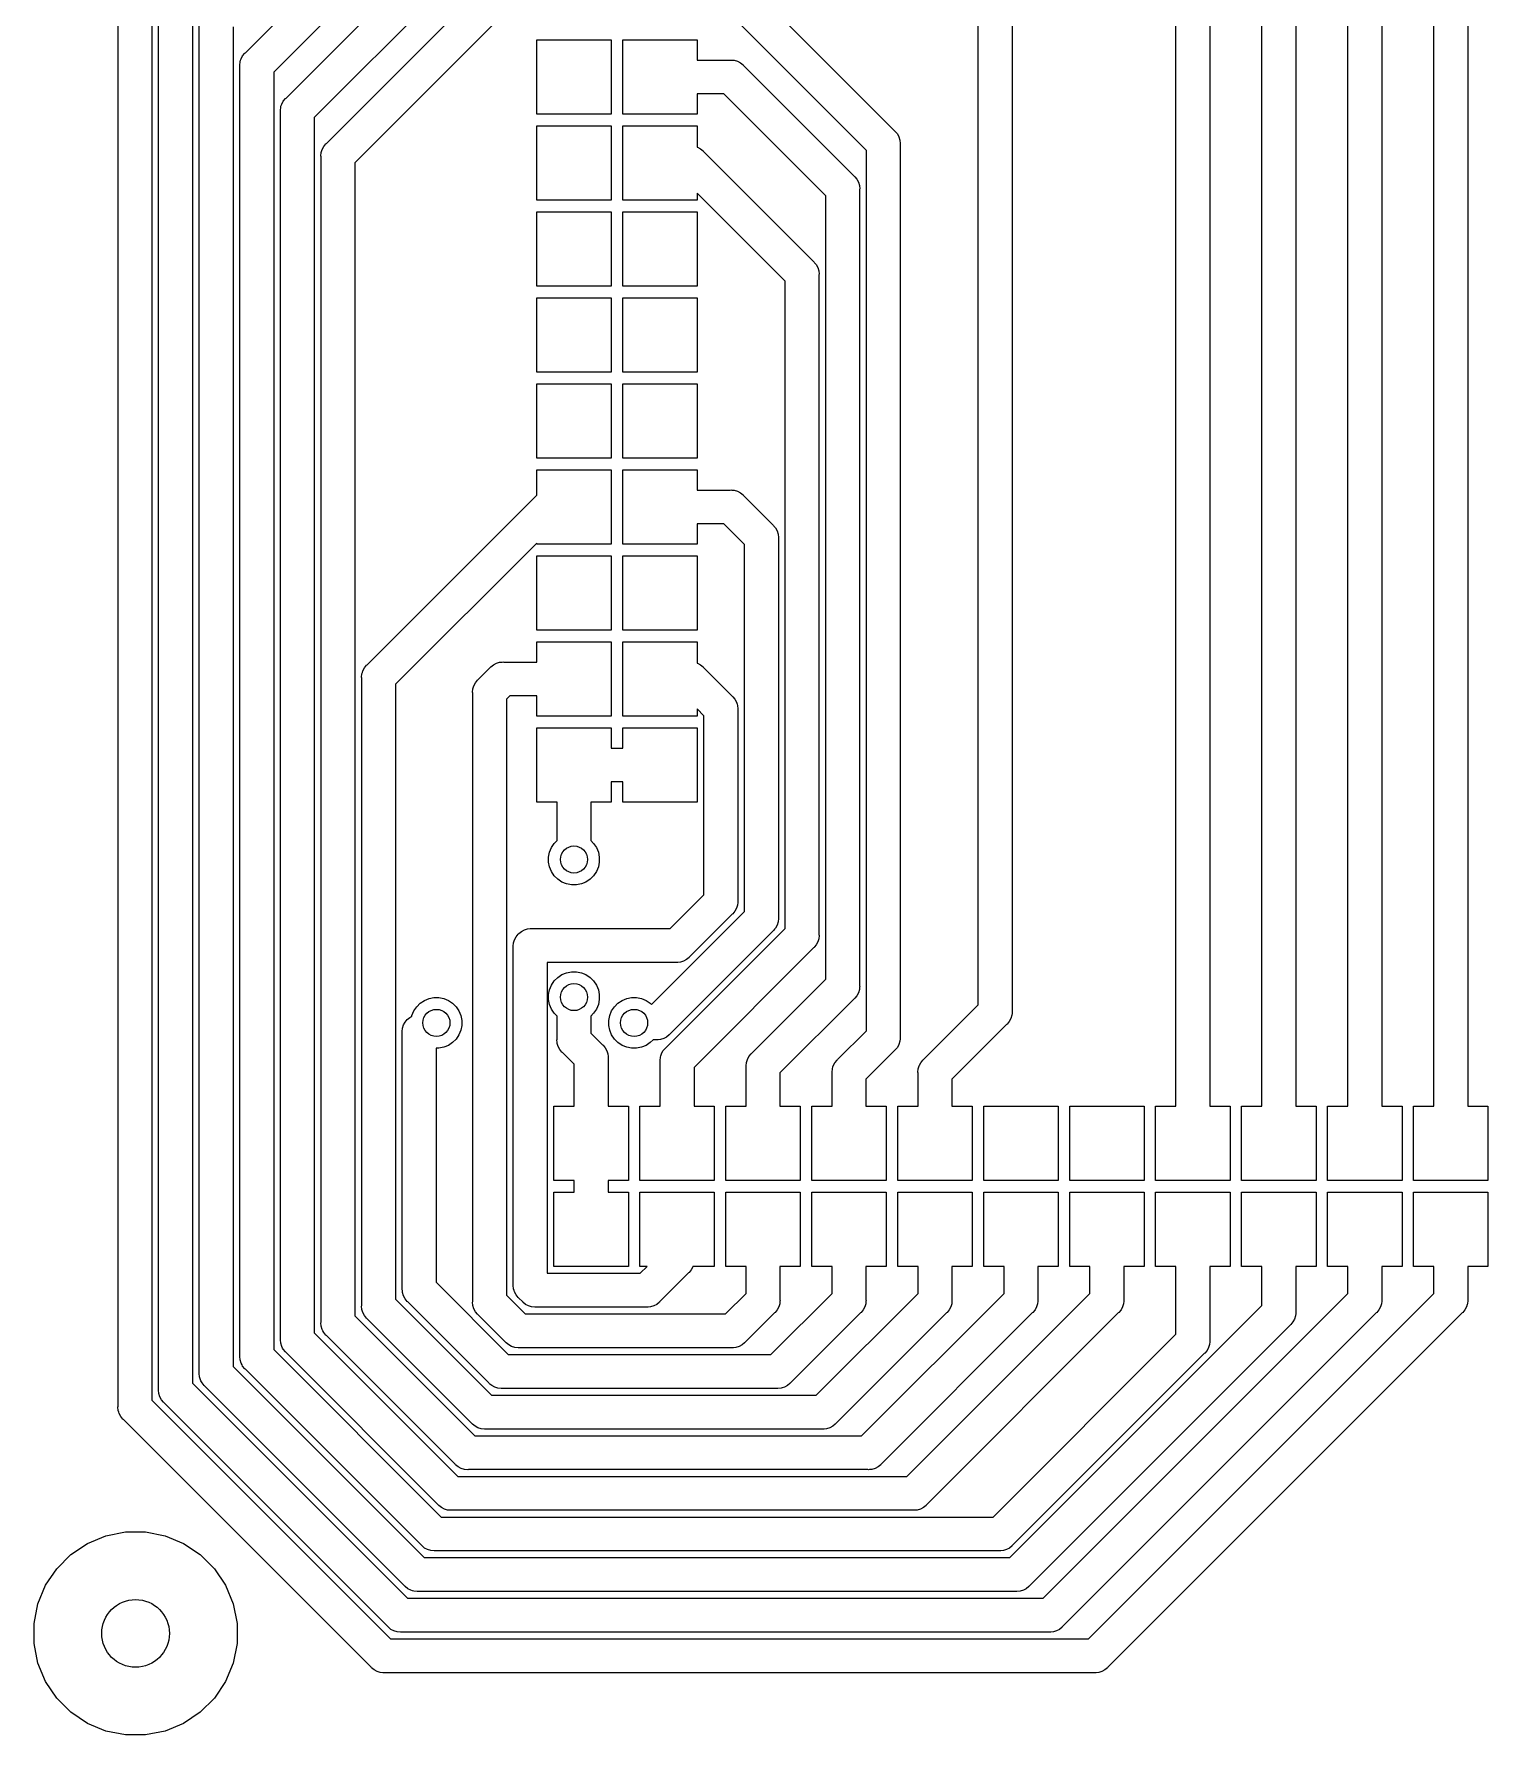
# Model space of a CAD drawing. Extents: x 44 to 125, y -151 to -14.
# Drawn here: x 43.7 to 86.7, y -151.1 to -100.8 of the extents above; entities that cross this region are included whole.
import ezdxf

# ---------------------------------------------------------------- set-up
doc = ezdxf.new("R2010")
doc.units = 0
doc.header["$MEASUREMENT"] = 0
doc.layers.add('BLACK', color=7, linetype='CONTINUOUS')

msp = doc.modelspace()

# ---------------------------------------------------------------- linework, layer by layer
at = {"layer": 'BLACK', "linetype": 'CONTINUOUS'}
for p, q in [((85.098, -132.504), (85.098, -81.2331)), ((86.098, -81.0506), (86.098, -132.504)), ((83.558, -83.8445), (83.558, -132.504)), ((82.558, -132.504), (82.558, -84.0271)), ((80.018, -132.504), (80.018, -87.8371)), ((81.018, -87.6545), (81.018, -132.504)), ((78.478, -90.3806), (78.478, -132.504)), ((77.478, -131.479), (77.478, -90.5631)), ((71.636, -129.519), (71.636, -91.0386)), ((72.636, -91.0386), (72.636, -129.701)), ((49.9818, -101.389), (57.2191, -94.1518)), ((57.7971, -94.988), (50.818, -101.967)), ((51.1818, -102.729), (57.2191, -96.6918)), ((46.2179, -141.373), (46.2179, -97.7646)), ((47.2179, -97.9472), (47.2179, -141.19)), ((57.7971, -97.528), (52.018, -103.307)), ((47.4179, -140.876), (47.4179, -99.1046)), ((48.4179, -99.2872), (48.4179, -140.693)), ((52.3818, -104.069), (57.2191, -99.2318)), ((64.7009, -99.2318), (69.1662, -103.697)), ((48.618, -140.379), (48.618, -100.445)), ((57.7971, -100.068), (53.218, -104.647)), ((68.33, -104.275), (64.1229, -100.068)), ((49.618, -100.627), (49.618, -140.196)), ((49.8538, -101.568), (49.9002, -101.481)), ((49.9002, -101.481), (49.9627, -101.405)), ((49.9627, -101.405), (49.9818, -101.389)), ((58.59, -103.208), (58.59, -101.008)), ((58.59, -101.008), (60.79, -101.008)), ((60.79, -101.008), (60.79, -103.208)), ((61.13, -103.208), (61.13, -101.008)), ((61.13, -101.008), (63.33, -101.008)), ((63.33, -101.008), (63.33, -101.608)), ((49.8155, -101.76), (49.8252, -101.662)), ((49.818, -101.785), (49.8155, -101.76)), ((49.818, -139.882), (49.818, -101.785)), ((49.8252, -101.662), (49.8394, -101.615)), ((49.8394, -101.615), (49.8538, -101.568)), ((50.818, -101.967), (50.818, -139.699)), ((63.33, -101.608), (64.3054, -101.608)), ((64.3054, -101.608), (64.33, -101.606)), ((64.33, -101.606), (64.3546, -101.608)), ((64.3546, -101.608), (64.428, -101.615)), ((64.428, -101.615), (64.5223, -101.644)), ((64.5223, -101.644), (64.6091, -101.69)), ((64.6091, -101.69), (64.6853, -101.753)), ((64.6853, -101.753), (64.7009, -101.772)), ((64.7009, -101.772), (67.9662, -105.037)), ((51.0252, -103.002), (51.0339, -102.973)), ((51.0339, -102.973), (51.0538, -102.908)), ((51.0538, -102.908), (51.1002, -102.821)), ((51.1002, -102.821), (51.1627, -102.745)), ((51.1627, -102.745), (51.1818, -102.729)), ((64.1229, -102.608), (63.33, -102.608)), ((63.33, -102.608), (63.33, -103.208)), ((67.13, -105.615), (64.1229, -102.608)), ((51.0156, -103.1), (51.0252, -103.002)), ((51.018, -103.125), (51.0156, -103.1)), ((51.018, -139.385), (51.018, -103.125)), ((52.018, -103.307), (52.018, -139.202)), ((60.79, -103.208), (58.59, -103.208)), ((63.33, -103.208), (61.13, -103.208)), ((58.59, -105.748), (58.59, -103.548)), ((58.59, -103.548), (60.79, -103.548)), ((60.79, -103.548), (60.79, -105.748)), ((61.13, -105.748), (61.13, -103.548)), ((61.13, -103.548), (63.33, -103.548)), ((63.33, -103.548), (63.33, -104.18)), ((69.1662, -103.697), (69.1853, -103.713)), ((69.1853, -103.713), (69.2478, -103.789)), ((69.2478, -103.789), (69.2942, -103.876)), ((69.2942, -103.876), (69.3228, -103.97)), ((69.3228, -103.97), (69.3234, -103.976)), ((69.3234, -103.976), (69.3325, -104.068)), ((52.2156, -104.44), (52.2252, -104.342)), ((52.218, -104.465), (52.2156, -104.44)), ((52.218, -138.888), (52.218, -104.465)), ((52.2252, -104.342), (52.2339, -104.313)), ((52.2339, -104.313), (52.2538, -104.248)), ((52.2538, -104.248), (52.3002, -104.161)), ((52.3002, -104.161), (52.3627, -104.085)), ((52.3627, -104.085), (52.3818, -104.069)), ((63.33, -104.18), (63.3423, -104.184)), ((63.3423, -104.184), (63.4291, -104.23)), ((63.4291, -104.23), (63.5053, -104.293)), ((63.5053, -104.293), (63.5209, -104.312)), ((63.5209, -104.312), (66.7662, -107.557)), ((68.33, -130.285), (68.33, -104.275)), ((69.3325, -104.068), (69.33, -104.093)), ((69.33, -104.093), (69.33, -130.467)), ((53.218, -104.647), (53.218, -138.705)), ((67.9662, -105.037), (67.9853, -105.053)), ((67.9853, -105.053), (68.0478, -105.129)), ((68.0478, -105.129), (68.0942, -105.216)), ((68.0942, -105.216), (68.0942, -105.216)), ((68.0942, -105.216), (68.1228, -105.31)), ((68.1228, -105.31), (68.1324, -105.408)), ((68.1324, -105.408), (68.13, -105.433)), ((68.13, -105.433), (68.13, -128.941)), ((60.79, -105.748), (58.59, -105.748)), ((63.33, -105.748), (61.13, -105.748)), ((65.93, -108.135), (63.33, -105.535)), ((63.33, -105.535), (63.33, -105.748)), ((67.13, -128.759), (67.13, -105.615)), ((58.59, -108.288), (58.59, -106.088)), ((58.59, -106.088), (60.79, -106.088)), ((60.79, -106.088), (60.79, -108.288)), ((61.13, -108.288), (61.13, -106.088)), ((61.13, -106.088), (63.33, -106.088)), ((63.33, -106.088), (63.33, -108.288)), ((66.7662, -107.557), (66.7853, -107.573)), ((66.7853, -107.573), (66.8009, -107.592)), ((66.8009, -107.592), (66.8478, -107.649)), ((66.8478, -107.649), (66.8942, -107.736)), ((66.8942, -107.736), (66.9228, -107.83)), ((66.9228, -107.83), (66.9324, -107.928)), ((66.9324, -107.928), (66.93, -107.953)), ((66.93, -107.953), (66.93, -127.44)), ((60.79, -108.288), (58.59, -108.288)), ((63.33, -108.288), (61.13, -108.288)), ((65.93, -127.257), (65.93, -108.135)), ((58.59, -110.828), (58.59, -108.628)), ((58.59, -108.628), (60.79, -108.628)), ((60.79, -108.628), (60.79, -110.828)), ((61.13, -110.828), (61.13, -108.628)), ((61.13, -108.628), (63.33, -108.628)), ((63.33, -108.628), (63.33, -110.828)), ((60.79, -110.828), (58.59, -110.828)), ((63.33, -110.828), (61.13, -110.828)), ((58.59, -113.368), (58.59, -111.168)), ((58.59, -111.168), (60.79, -111.168)), ((60.79, -111.168), (60.79, -113.368)), ((61.13, -113.368), (61.13, -111.168)), ((61.13, -111.168), (63.33, -111.168)), ((63.33, -111.168), (63.33, -113.368)), ((60.79, -113.368), (58.59, -113.368)), ((63.33, -113.368), (61.13, -113.368)), ((58.59, -114.459), (58.59, -113.708)), ((58.59, -113.708), (60.79, -113.708)), ((60.79, -113.708), (60.79, -115.908)), ((61.13, -115.908), (61.13, -113.708)), ((61.13, -113.708), (63.33, -113.708)), ((63.33, -113.708), (63.33, -114.308)), ((53.5818, -119.469), (58.5791, -114.472)), ((58.5791, -114.472), (58.59, -114.459)), ((63.33, -114.308), (64.3054, -114.308)), ((64.3054, -114.308), (64.33, -114.306)), ((64.33, -114.306), (64.3546, -114.308)), ((64.3546, -114.308), (64.428, -114.315)), ((64.428, -114.315), (64.5223, -114.344)), ((64.5223, -114.344), (64.6091, -114.39)), ((64.6091, -114.39), (64.6853, -114.453)), ((64.6853, -114.453), (64.7009, -114.472)), ((64.7009, -114.472), (65.5662, -115.337)), ((64.1229, -115.308), (63.33, -115.308)), ((63.33, -115.308), (63.33, -115.908)), ((64.73, -115.915), (64.1229, -115.308)), ((65.5662, -115.337), (65.5853, -115.353)), ((65.5853, -115.353), (65.6009, -115.372)), ((65.6009, -115.372), (65.6009, -115.372)), ((65.6009, -115.372), (65.6478, -115.429)), ((65.6478, -115.429), (65.6942, -115.516)), ((65.6942, -115.516), (65.7228, -115.61)), ((58.59, -115.875), (54.418, -120.047)), ((58.59, -115.908), (58.59, -115.875)), ((60.79, -115.908), (58.59, -115.908)), ((63.33, -115.908), (61.13, -115.908)), ((64.73, -126.76), (64.73, -115.915)), ((65.7228, -115.61), (65.7324, -115.708)), ((65.7324, -115.708), (65.73, -115.733)), ((65.73, -115.733), (65.73, -126.942)), ((58.59, -118.448), (58.59, -116.248)), ((58.59, -116.248), (60.79, -116.248)), ((60.79, -116.248), (60.79, -118.448)), ((61.13, -118.448), (61.13, -116.248)), ((61.13, -116.248), (63.33, -116.248)), ((63.33, -116.248), (63.33, -118.448)), ((60.79, -118.448), (58.59, -118.448)), ((63.33, -118.448), (61.13, -118.448)), ((58.59, -119.388), (58.59, -118.788)), ((58.59, -118.788), (60.79, -118.788)), ((60.79, -118.788), (60.79, -120.988)), ((61.13, -120.988), (61.13, -118.788)), ((61.13, -118.788), (63.33, -118.788)), ((63.33, -118.788), (63.33, -119.42)), ((53.4538, -119.648), (53.5002, -119.561)), ((53.5002, -119.561), (53.5627, -119.485)), ((53.5627, -119.485), (53.5818, -119.469)), ((56.8618, -119.909), (57.2191, -119.552)), ((57.2191, -119.552), (57.2347, -119.533)), ((57.2347, -119.533), (57.3109, -119.47)), ((57.3109, -119.47), (57.3977, -119.424)), ((57.3977, -119.424), (57.492, -119.395)), ((57.492, -119.395), (57.5654, -119.388)), ((57.5654, -119.388), (57.59, -119.386)), ((57.5654, -119.388), (57.5654, -119.388)), ((57.59, -119.386), (57.6145, -119.388)), ((57.6145, -119.388), (58.59, -119.388)), ((63.33, -119.42), (63.3423, -119.424)), ((63.3423, -119.424), (63.4291, -119.47)), ((63.4291, -119.47), (63.5053, -119.533)), ((63.5053, -119.533), (63.5209, -119.552)), ((63.5209, -119.552), (64.3662, -120.397)), ((53.4156, -119.84), (53.4252, -119.742)), ((53.418, -119.865), (53.4156, -119.84)), ((53.418, -138.391), (53.418, -119.865)), ((53.4252, -119.742), (53.4393, -119.696)), ((53.4393, -119.696), (53.4538, -119.648)), ((54.418, -120.047), (54.418, -138.208)), ((56.7338, -120.088), (56.7802, -120.001)), ((56.7802, -120.001), (56.8427, -119.925)), ((56.8427, -119.925), (56.8618, -119.909)), ((56.6956, -120.28), (56.7052, -120.182)), ((56.698, -120.305), (56.6956, -120.28)), ((56.698, -138.276), (56.698, -120.305)), ((56.7052, -120.182), (56.7139, -120.153)), ((56.7139, -120.153), (56.7338, -120.088)), ((57.7971, -120.388), (57.698, -120.487)), ((57.698, -120.487), (57.698, -138.094)), ((58.59, -120.388), (57.7971, -120.388)), ((58.59, -120.988), (58.59, -120.388)), ((64.3662, -120.397), (64.3853, -120.413)), ((64.3853, -120.413), (64.4477, -120.489)), ((64.4477, -120.489), (64.4942, -120.576)), ((64.4942, -120.576), (64.5132, -120.638)), ((60.79, -120.988), (58.59, -120.988)), ((63.33, -120.988), (61.13, -120.988)), ((63.53, -120.975), (63.33, -120.775)), ((63.33, -120.775), (63.33, -120.988)), ((63.53, -126.263), (63.53, -120.975)), ((64.5132, -120.638), (64.5228, -120.67)), ((64.5228, -120.67), (64.5324, -120.768)), ((64.5324, -120.768), (64.53, -120.793)), ((64.53, -120.793), (64.53, -126.445)), ((58.59, -123.528), (58.59, -121.328)), ((58.59, -121.328), (60.79, -121.328)), ((60.79, -121.328), (60.79, -121.928)), ((61.13, -121.928), (61.13, -121.328)), ((61.13, -121.328), (63.33, -121.328)), ((63.33, -121.328), (63.33, -123.528)), ((60.79, -121.928), (61.13, -121.928)), ((61.13, -122.928), (60.79, -122.928)), ((60.79, -122.928), (60.79, -123.528)), ((61.13, -123.528), (61.13, -122.928)), ((59.19, -123.528), (58.59, -123.528)), ((59.19, -124.503), (59.19, -123.528)), ((60.79, -123.528), (60.19, -123.528)), ((60.19, -123.528), (60.19, -124.661)), ((63.33, -123.528), (61.13, -123.528)), ((59.19, -124.661), (59.19, -124.503)), ((59.19, -124.503), (59.19, -124.503)), ((58.94, -125.148), (58.9688, -125.003)), ((58.9688, -125.003), (59.0254, -124.867)), ((59.0254, -124.867), (59.1074, -124.744)), ((59.1074, -124.744), (59.19, -124.661)), ((60.19, -124.661), (60.2726, -124.744)), ((60.2726, -124.744), (60.3546, -124.867)), ((60.3546, -124.867), (60.4112, -125.003)), ((60.4112, -125.003), (60.44, -125.148)), ((58.94, -125.296), (58.94, -125.148)), ((58.9688, -125.441), (58.94, -125.296)), ((59.0254, -125.577), (58.9688, -125.441)), ((59.1074, -125.7), (59.0254, -125.577)), ((60.3546, -125.577), (60.2726, -125.7)), ((60.4112, -125.441), (60.3546, -125.577)), ((60.44, -125.296), (60.4112, -125.441)), ((60.44, -125.148), (60.44, -125.296)), ((59.2119, -125.805), (59.1074, -125.7)), ((59.3347, -125.887), (59.2119, -125.805)), ((59.4712, -125.943), (59.3347, -125.887)), ((59.6161, -125.972), (59.4712, -125.943)), ((59.7639, -125.972), (59.6161, -125.972)), ((59.9088, -125.943), (59.7639, -125.972)), ((60.0453, -125.887), (59.9088, -125.943)), ((60.1681, -125.805), (60.0453, -125.887)), ((60.2726, -125.7), (60.1681, -125.805)), ((62.5309, -127.262), (63.53, -126.263)), ((64.5228, -126.568), (64.4942, -126.662)), ((64.53, -126.495), (64.5228, -126.568)), ((64.53, -126.445), (64.5324, -126.47)), ((64.5324, -126.47), (64.53, -126.495)), ((64.53, -126.495), (64.53, -126.495)), ((61.9853, -129.505), (64.73, -126.76)), ((64.3662, -126.841), (63.1089, -128.098)), ((64.3853, -126.825), (64.3662, -126.841)), ((64.4477, -126.749), (64.3853, -126.825)), ((64.4942, -126.662), (64.4477, -126.749)), ((65.7228, -127.065), (65.6942, -127.159)), ((65.7324, -126.967), (65.7228, -127.065)), ((65.73, -126.942), (65.7324, -126.967)), ((57.9142, -127.656), (57.9338, -127.592)), ((57.9338, -127.592), (57.9803, -127.505)), ((57.9803, -127.505), (58.0427, -127.429)), ((58.0427, -127.429), (58.0548, -127.419)), ((58.0548, -127.419), (58.0647, -127.407)), ((58.0647, -127.407), (58.1409, -127.344)), ((58.1409, -127.344), (58.2277, -127.298)), ((58.2277, -127.298), (58.322, -127.269)), ((58.322, -127.269), (58.3954, -127.262)), ((58.3954, -127.262), (58.42, -127.26)), ((58.3954, -127.262), (58.3954, -127.262)), ((58.42, -127.26), (58.4446, -127.262)), ((58.4446, -127.262), (62.5309, -127.262)), ((62.4018, -130.785), (65.93, -127.257)), ((65.5662, -127.338), (62.52, -130.384)), ((65.5853, -127.322), (65.5662, -127.338)), ((65.6187, -127.282), (65.5853, -127.322)), ((65.6478, -127.246), (65.6187, -127.282)), ((65.6942, -127.159), (65.6478, -127.246)), ((66.9228, -127.562), (66.8942, -127.656)), ((66.9324, -127.464), (66.9228, -127.562)), ((66.93, -127.44), (66.9324, -127.464)), ((57.8956, -127.784), (57.9052, -127.686)), ((57.898, -127.809), (57.8956, -127.784)), ((57.898, -137.779), (57.898, -127.809)), ((57.9052, -127.686), (57.9142, -127.656)), ((63.0933, -128.117), (63.0171, -128.18)), ((63.1089, -128.098), (63.0933, -128.117)), ((66.7662, -127.835), (63.238, -131.363)), ((66.7853, -127.819), (66.7662, -127.835)), ((66.8009, -127.8), (66.7853, -127.819)), ((66.8478, -127.743), (66.8009, -127.8)), ((66.8009, -127.8), (66.8009, -127.8)), ((66.8942, -127.656), (66.8478, -127.743)), ((62.7134, -128.262), (58.898, -128.262)), ((58.898, -128.262), (58.898, -137.444)), ((59.2119, -128.703), (59.3347, -128.621)), ((59.3347, -128.621), (59.4712, -128.565)), ((59.4712, -128.565), (59.6161, -128.536)), ((59.6161, -128.536), (59.7639, -128.536)), ((59.7639, -128.536), (59.9088, -128.565)), ((59.9088, -128.565), (60.0453, -128.621)), ((60.0453, -128.621), (60.1681, -128.703)), ((62.738, -128.264), (62.7134, -128.262)), ((62.7626, -128.262), (62.738, -128.264)), ((62.836, -128.255), (62.7626, -128.262)), ((62.9303, -128.226), (62.836, -128.255)), ((63.0171, -128.18), (62.9303, -128.226)), ((58.94, -129.212), (58.9688, -129.067)), ((58.9688, -129.067), (59.0254, -128.931)), ((59.0254, -128.931), (59.1074, -128.808)), ((59.1074, -128.808), (59.2119, -128.703)), ((60.1681, -128.703), (60.2726, -128.808)), ((60.2726, -128.808), (60.3546, -128.931)), ((60.3546, -128.931), (60.4112, -129.067)), ((60.4112, -129.067), (60.44, -129.212)), ((64.9418, -130.947), (67.13, -128.759)), ((68.1228, -129.064), (68.0942, -129.158)), ((68.13, -128.991), (68.1228, -129.064)), ((68.13, -128.941), (68.1324, -128.966)), ((68.1324, -128.966), (68.13, -128.991)), ((68.13, -128.991), (68.13, -128.991)), ((54.9614, -129.693), (55.0434, -129.57)), ((55.0434, -129.57), (55.1479, -129.465)), ((55.1479, -129.465), (55.2707, -129.383)), ((55.2707, -129.383), (55.4072, -129.327)), ((55.4072, -129.327), (55.5521, -129.298)), ((55.5521, -129.298), (55.6999, -129.298)), ((55.6999, -129.298), (55.8448, -129.327)), ((55.8448, -129.327), (55.9813, -129.383)), ((55.9813, -129.383), (56.1041, -129.465)), ((56.1041, -129.465), (56.2086, -129.57)), ((56.2086, -129.57), (56.2906, -129.693)), ((58.94, -129.36), (58.94, -129.212)), ((58.9688, -129.505), (58.94, -129.36)), ((59.0254, -129.641), (58.9688, -129.505)), ((60.4112, -129.505), (60.3546, -129.641)), ((60.44, -129.36), (60.4112, -129.505)), ((60.44, -129.212), (60.44, -129.36)), ((60.8034, -129.693), (60.8854, -129.57)), ((60.8854, -129.57), (60.9899, -129.465)), ((60.9899, -129.465), (61.1127, -129.383)), ((61.1127, -129.383), (61.2492, -129.327)), ((61.2492, -129.327), (61.3941, -129.298)), ((61.3941, -129.298), (61.5419, -129.298)), ((61.5419, -129.298), (61.6868, -129.327)), ((61.6868, -129.327), (61.8233, -129.383)), ((61.8233, -129.383), (61.9461, -129.465)), ((61.9461, -129.465), (61.9853, -129.505)), ((67.9662, -129.337), (65.778, -131.525)), ((67.9853, -129.321), (67.9662, -129.337)), ((68.0478, -129.245), (67.9853, -129.321)), ((68.0942, -129.158), (68.0478, -129.245)), ((70.0218, -131.133), (71.636, -129.519)), ((54.6252, -130.204), (54.6538, -130.11)), ((54.6538, -130.11), (54.7003, -130.023)), ((54.7003, -130.023), (54.7627, -129.947)), ((54.7627, -129.947), (54.8389, -129.884)), ((54.8389, -129.884), (54.9004, -129.851)), ((54.9004, -129.851), (54.9048, -129.829)), ((54.9048, -129.829), (54.9614, -129.693)), ((56.2906, -129.693), (56.3472, -129.829)), ((56.3472, -129.829), (56.376, -129.974)), ((56.376, -130.122), (56.3472, -130.267)), ((56.376, -129.974), (56.376, -130.122)), ((59.1074, -129.764), (59.0254, -129.641)), ((59.19, -129.847), (59.1074, -129.764)), ((59.19, -130.531), (59.19, -129.847)), ((60.2726, -129.764), (60.19, -129.847)), ((60.19, -129.847), (60.19, -130.349)), ((60.3546, -129.641), (60.2726, -129.764)), ((60.718, -129.974), (60.7468, -129.829)), ((60.718, -130.122), (60.718, -129.974)), ((60.7468, -130.267), (60.718, -130.122)), ((60.7468, -129.829), (60.8034, -129.693)), ((72.4722, -130.097), (70.858, -131.711)), ((72.4913, -130.081), (72.4722, -130.097)), ((72.5537, -130.005), (72.4913, -130.081)), ((72.6002, -129.918), (72.5537, -130.005)), ((72.6288, -129.824), (72.6002, -129.918)), ((72.6342, -129.769), (72.6288, -129.824)), ((72.6384, -129.726), (72.6342, -129.769)), ((72.636, -129.701), (72.6384, -129.726)), ((54.6156, -130.302), (54.6252, -130.204)), ((54.618, -130.327), (54.6156, -130.302)), ((54.6156, -130.556), (54.618, -130.531)), ((54.618, -130.581), (54.6156, -130.556)), ((54.618, -130.531), (54.618, -130.327)), ((54.618, -130.835), (54.618, -130.581)), ((56.1041, -130.631), (55.9813, -130.713)), ((56.2086, -130.526), (56.1041, -130.631)), ((56.2906, -130.403), (56.2086, -130.526)), ((56.3472, -130.267), (56.2906, -130.403)), ((59.1876, -130.556), (59.19, -130.531)), ((59.1937, -130.618), (59.1876, -130.556)), ((59.1972, -130.654), (59.1937, -130.618)), ((60.19, -130.349), (60.5342, -130.693)), ((60.8034, -130.403), (60.7468, -130.267)), ((60.8854, -130.526), (60.8034, -130.403)), ((60.9899, -130.631), (60.8854, -130.526)), ((61.1127, -130.713), (60.9899, -130.631)), ((61.9461, -130.631), (61.8233, -130.713)), ((62.0287, -130.548), (61.9461, -130.631)), ((62.1245, -130.548), (62.0287, -130.548)), ((62.1491, -130.55), (62.1245, -130.548)), ((62.1736, -130.548), (62.1491, -130.55)), ((62.2471, -130.541), (62.1736, -130.548)), ((62.3413, -130.512), (62.2471, -130.541)), ((62.4282, -130.466), (62.3413, -130.512)), ((62.5043, -130.403), (62.4282, -130.466)), ((62.52, -130.384), (62.5043, -130.403)), ((67.4818, -131.133), (68.33, -130.285)), ((69.3228, -130.59), (69.2942, -130.684)), ((69.33, -130.517), (69.3228, -130.59)), ((69.33, -130.467), (69.3325, -130.492)), ((69.3325, -130.492), (69.33, -130.517)), ((69.33, -130.517), (69.33, -130.517)), ((54.618, -137.894), (54.618, -130.835)), ((54.618, -130.835), (54.618, -130.835)), ((55.6999, -130.798), (55.618, -130.798)), ((55.618, -130.798), (55.618, -137.711)), ((55.8448, -130.769), (55.6999, -130.798)), ((55.9813, -130.713), (55.8448, -130.769)), ((59.2258, -130.748), (59.1972, -130.654)), ((59.2723, -130.835), (59.2258, -130.748)), ((59.3347, -130.911), (59.2723, -130.835)), ((59.3538, -130.927), (59.3347, -130.911)), ((59.698, -131.271), (59.3538, -130.927)), ((60.5342, -130.693), (60.5533, -130.709)), ((60.5533, -130.709), (60.6157, -130.785)), ((60.6157, -130.785), (60.6622, -130.872)), ((60.6622, -130.872), (60.6908, -130.966)), ((60.6908, -130.966), (60.698, -131.039)), ((60.698, -131.039), (60.698, -131.039)), ((60.698, -131.039), (60.7004, -131.064)), ((60.7004, -131.064), (60.698, -131.089)), ((60.698, -131.089), (60.698, -132.504)), ((61.2492, -130.769), (61.1127, -130.713)), ((61.3941, -130.798), (61.2492, -130.769)), ((61.5419, -130.798), (61.3941, -130.798)), ((61.6868, -130.769), (61.5419, -130.798)), ((61.8233, -130.713), (61.6868, -130.769)), ((62.2356, -131.156), (62.2452, -131.058)), ((62.2452, -131.058), (62.2567, -131.02)), ((62.2567, -131.02), (62.2738, -130.964)), ((62.2738, -130.964), (62.3203, -130.877)), ((62.3203, -130.877), (62.3827, -130.801)), ((62.3827, -130.801), (62.4018, -130.785)), ((64.7939, -131.191), (64.8138, -131.126)), ((64.8138, -131.126), (64.8603, -131.039)), ((64.8603, -131.039), (64.9227, -130.963)), ((64.9227, -130.963), (64.9418, -130.947)), ((67.4627, -131.149), (67.4818, -131.133)), ((69.1662, -130.863), (68.318, -131.711)), ((69.1853, -130.847), (69.1662, -130.863)), ((69.2478, -130.771), (69.1853, -130.847)), ((69.2942, -130.684), (69.2478, -130.771)), ((70.0027, -131.149), (70.0218, -131.133)), ((59.698, -131.597), (59.698, -131.271)), ((59.698, -132.504), (59.698, -131.597)), ((59.698, -131.597), (59.698, -131.597)), ((62.238, -131.181), (62.2356, -131.156)), ((62.238, -132.504), (62.238, -131.181)), ((63.238, -131.363), (63.238, -132.504)), ((64.7756, -131.318), (64.7852, -131.22)), ((64.778, -131.343), (64.7756, -131.318)), ((64.778, -132.504), (64.778, -131.343)), ((64.7852, -131.22), (64.7939, -131.191)), ((65.778, -131.525), (65.778, -132.504)), ((67.3156, -131.504), (67.3252, -131.406)), ((67.318, -131.529), (67.3156, -131.504)), ((67.318, -132.504), (67.318, -131.529)), ((67.3252, -131.406), (67.3443, -131.343)), ((67.3443, -131.343), (67.3538, -131.312)), ((67.3538, -131.312), (67.4003, -131.225)), ((67.4003, -131.225), (67.4627, -131.149)), ((69.8556, -131.504), (69.8652, -131.406)), ((69.858, -131.529), (69.8556, -131.504)), ((69.858, -132.504), (69.858, -131.529)), ((69.8652, -131.406), (69.8938, -131.312)), ((69.8938, -131.312), (69.9039, -131.293)), ((69.9039, -131.293), (69.9403, -131.225)), ((69.9403, -131.225), (70.0027, -131.149)), ((77.478, -132.504), (77.478, -131.479)), ((77.478, -131.479), (77.478, -131.479)), ((68.318, -131.711), (68.318, -132.504)), ((70.858, -131.711), (70.858, -132.504)), ((59.098, -134.704), (59.098, -132.504)), ((59.098, -132.504), (59.698, -132.504)), ((60.698, -132.504), (61.298, -132.504)), ((61.298, -132.504), (61.298, -134.704)), ((61.638, -134.704), (61.638, -132.504)), ((61.638, -132.504), (62.238, -132.504)), ((63.238, -132.504), (63.838, -132.504)), ((63.838, -132.504), (63.838, -134.704)), ((64.178, -134.704), (64.178, -132.504)), ((64.178, -132.504), (64.778, -132.504)), ((65.778, -132.504), (66.378, -132.504)), ((66.378, -132.504), (66.378, -134.704)), ((66.718, -134.704), (66.718, -132.504)), ((66.718, -132.504), (67.318, -132.504)), ((68.318, -132.504), (68.918, -132.504)), ((68.918, -132.504), (68.918, -134.704)), ((69.258, -134.704), (69.258, -132.504)), ((69.258, -132.504), (69.858, -132.504)), ((70.858, -132.504), (71.458, -132.504)), ((71.458, -132.504), (71.458, -134.704)), ((71.798, -134.704), (71.798, -132.504)), ((71.798, -132.504), (73.998, -132.504)), ((73.998, -132.504), (73.998, -134.704)), ((74.338, -134.704), (74.338, -132.504)), ((74.338, -132.504), (76.538, -132.504)), ((76.538, -132.504), (76.538, -134.704)), ((76.878, -134.704), (76.878, -132.504)), ((76.878, -132.504), (77.478, -132.504)), ((78.478, -132.504), (79.078, -132.504)), ((79.078, -132.504), (79.078, -134.704)), ((79.418, -134.704), (79.418, -132.504)), ((79.418, -132.504), (80.018, -132.504)), ((81.018, -132.504), (81.618, -132.504)), ((81.618, -132.504), (81.618, -134.704)), ((81.958, -134.704), (81.958, -132.504)), ((81.958, -132.504), (82.558, -132.504)), ((83.558, -132.504), (84.158, -132.504)), ((84.158, -132.504), (84.158, -134.704)), ((84.498, -134.704), (84.498, -132.504)), ((84.498, -132.504), (85.098, -132.504)), ((86.098, -132.504), (86.698, -132.504)), ((86.698, -132.504), (86.698, -134.704)), ((59.698, -134.704), (59.098, -134.704)), ((59.098, -137.244), (59.098, -135.044)), ((59.098, -135.044), (59.698, -135.044)), ((59.698, -135.044), (59.698, -134.704)), ((61.298, -134.704), (60.698, -134.704)), ((60.698, -134.704), (60.698, -135.044)), ((60.698, -135.044), (61.298, -135.044)), ((61.298, -135.044), (61.298, -137.244)), ((63.838, -134.704), (61.638, -134.704)), ((61.638, -137.244), (61.638, -135.044)), ((61.638, -135.044), (63.838, -135.044)), ((63.838, -135.044), (63.838, -137.244)), ((66.378, -134.704), (64.178, -134.704)), ((64.178, -137.244), (64.178, -135.044)), ((64.178, -135.044), (66.378, -135.044)), ((66.378, -135.044), (66.378, -137.244)), ((68.918, -134.704), (66.718, -134.704)), ((66.718, -137.244), (66.718, -135.044)), ((66.718, -135.044), (68.918, -135.044)), ((68.918, -135.044), (68.918, -137.244)), ((71.458, -134.704), (69.258, -134.704)), ((69.258, -137.244), (69.258, -135.044)), ((69.258, -135.044), (71.458, -135.044)), ((71.458, -135.044), (71.458, -137.244)), ((73.998, -134.704), (71.798, -134.704)), ((71.798, -137.244), (71.798, -135.044)), ((71.798, -135.044), (73.998, -135.044)), ((73.998, -135.044), (73.998, -137.244)), ((76.538, -134.704), (74.338, -134.704)), ((74.338, -137.244), (74.338, -135.044)), ((74.338, -135.044), (76.538, -135.044)), ((76.538, -135.044), (76.538, -137.244)), ((79.078, -134.704), (76.878, -134.704)), ((76.878, -137.244), (76.878, -135.044)), ((76.878, -135.044), (79.078, -135.044)), ((79.078, -135.044), (79.078, -137.244)), ((81.618, -134.704), (79.418, -134.704)), ((79.418, -137.244), (79.418, -135.044)), ((79.418, -135.044), (81.618, -135.044)), ((81.618, -135.044), (81.618, -137.244)), ((84.158, -134.704), (81.958, -134.704)), ((81.958, -137.244), (81.958, -135.044)), ((81.958, -135.044), (84.158, -135.044)), ((84.158, -135.044), (84.158, -137.244)), ((86.698, -134.704), (84.498, -134.704)), ((84.498, -137.244), (84.498, -135.044)), ((84.498, -135.044), (86.698, -135.044)), ((86.698, -135.044), (86.698, -137.244)), ((58.898, -137.444), (61.6509, -137.444)), ((61.298, -137.244), (59.098, -137.244)), ((61.8509, -137.244), (61.638, -137.244)), ((61.6509, -137.444), (61.8509, -137.244)), ((63.0742, -137.435), (62.2289, -138.28)), ((63.0933, -137.419), (63.0742, -137.435)), ((63.1557, -137.343), (63.0933, -137.419)), ((63.2022, -137.256), (63.1557, -137.343)), ((63.2059, -137.244), (63.2022, -137.256)), ((63.838, -137.244), (63.2059, -137.244)), ((64.778, -137.244), (64.178, -137.244)), ((64.778, -138.037), (64.778, -137.244)), ((66.378, -137.244), (65.778, -137.244)), ((65.778, -137.244), (65.778, -138.219)), ((67.318, -137.244), (66.718, -137.244)), ((67.318, -138.037), (67.318, -137.244)), ((68.918, -137.244), (68.318, -137.244)), ((68.318, -137.244), (68.318, -138.219)), ((69.858, -137.244), (69.258, -137.244)), ((69.858, -138.037), (69.858, -137.244)), ((71.458, -137.244), (70.858, -137.244)), ((70.858, -137.244), (70.858, -138.219)), ((72.398, -137.244), (71.798, -137.244)), ((72.398, -138.037), (72.398, -137.244)), ((73.998, -137.244), (73.398, -137.244)), ((73.398, -137.244), (73.398, -138.219)), ((74.938, -137.244), (74.338, -137.244)), ((74.938, -138.037), (74.938, -137.244)), ((76.538, -137.244), (75.938, -137.244)), ((75.938, -137.244), (75.938, -138.219)), ((77.478, -137.244), (76.878, -137.244)), ((77.478, -138.269), (77.478, -137.244)), ((79.078, -137.244), (78.478, -137.244)), ((78.478, -137.244), (78.478, -139.421)), ((80.018, -137.244), (79.418, -137.244)), ((80.018, -138.396), (80.018, -137.244)), ((81.618, -137.244), (81.018, -137.244)), ((81.018, -137.244), (81.018, -138.579)), ((82.558, -137.244), (81.958, -137.244)), ((82.558, -138.037), (82.558, -137.244)), ((84.158, -137.244), (83.558, -137.244)), ((83.558, -137.244), (83.558, -138.219)), ((85.098, -137.244), (84.498, -137.244)), ((85.098, -138.037), (85.098, -137.244)), ((86.698, -137.244), (86.098, -137.244)), ((86.098, -137.244), (86.098, -138.219)), ((54.6156, -137.918), (54.618, -137.894)), ((54.6202, -137.965), (54.6156, -137.918)), ((54.6252, -138.016), (54.6202, -137.965)), ((54.6538, -138.11), (54.6252, -138.016)), ((54.7003, -138.197), (54.6538, -138.11)), ((55.618, -137.711), (57.751, -139.844)), ((57.698, -138.094), (58.248, -138.644)), ((57.8956, -137.804), (57.898, -137.779)), ((57.9052, -137.902), (57.8956, -137.804)), ((57.9201, -137.951), (57.9052, -137.902)), ((57.9338, -137.996), (57.9201, -137.951)), ((57.9803, -138.083), (57.9338, -137.996)), ((58.0427, -138.159), (57.9803, -138.083)), ((58.0618, -138.175), (58.0427, -138.159)), ((64.1709, -138.644), (64.778, -138.037)), ((65.5109, -139.844), (67.318, -138.037)), ((66.8509, -141.044), (69.858, -138.037)), ((68.1909, -142.244), (72.398, -138.037)), ((69.5308, -143.444), (74.938, -138.037)), ((73.5508, -147.044), (82.558, -138.037)), ((74.8908, -148.244), (85.098, -138.037)), ((53.4156, -138.415), (53.418, -138.391)), ((53.4252, -138.513), (53.4156, -138.415)), ((53.4538, -138.607), (53.4252, -138.513)), ((53.5002, -138.694), (53.4538, -138.607)), ((54.418, -138.208), (57.2539, -141.044)), ((54.7627, -138.273), (54.7003, -138.197)), ((54.7818, -138.289), (54.7627, -138.273)), ((57.173, -140.68), (54.7818, -138.289)), ((56.6956, -138.301), (56.698, -138.276)), ((56.7052, -138.399), (56.6956, -138.301)), ((56.7338, -138.493), (56.7052, -138.399)), ((56.7802, -138.58), (56.7338, -138.493)), ((56.7338, -138.493), (56.7338, -138.493)), ((56.8427, -138.656), (56.7802, -138.58)), ((56.8618, -138.672), (56.8427, -138.656)), ((57.67, -139.48), (56.8618, -138.672)), ((58.1671, -138.28), (58.0618, -138.175)), ((58.1827, -138.299), (58.1671, -138.28)), ((58.2589, -138.362), (58.1827, -138.299)), ((58.248, -138.644), (64.1709, -138.644)), ((58.3457, -138.408), (58.2589, -138.362)), ((58.4383, -138.436), (58.3457, -138.408)), ((58.44, -138.437), (58.4383, -138.436)), ((58.538, -138.446), (58.44, -138.437)), ((58.5626, -138.444), (58.538, -138.446)), ((61.8334, -138.444), (58.5626, -138.444)), ((61.858, -138.446), (61.8334, -138.444)), ((61.8826, -138.444), (61.858, -138.446)), ((61.956, -138.437), (61.8826, -138.444)), ((62.0503, -138.408), (61.956, -138.437)), ((62.1371, -138.362), (62.0503, -138.408)), ((62.2133, -138.299), (62.1371, -138.362)), ((62.2289, -138.28), (62.2133, -138.299)), ((65.6142, -138.615), (64.7489, -139.48)), ((65.6333, -138.599), (65.6142, -138.615)), ((65.6957, -138.523), (65.6333, -138.599)), ((65.7422, -138.436), (65.6957, -138.523)), ((65.7708, -138.342), (65.7422, -138.436)), ((65.778, -138.269), (65.7708, -138.342)), ((65.778, -138.219), (65.7804, -138.244)), ((65.7804, -138.244), (65.778, -138.269)), ((65.778, -138.269), (65.778, -138.269)), ((68.1542, -138.615), (66.0889, -140.68)), ((70.6942, -138.615), (67.4289, -141.88)), ((68.1733, -138.599), (68.1542, -138.615)), ((68.2357, -138.523), (68.1733, -138.599)), ((68.2822, -138.436), (68.2357, -138.523)), ((68.3108, -138.342), (68.2822, -138.436)), ((68.318, -138.269), (68.3108, -138.342)), ((68.318, -138.219), (68.3204, -138.244)), ((68.3204, -138.244), (68.318, -138.269)), ((68.318, -138.269), (68.318, -138.269)), ((73.2342, -138.615), (68.7689, -143.08)), ((75.7742, -138.615), (70.1089, -144.28)), ((70.7133, -138.599), (70.6942, -138.615)), ((70.7757, -138.523), (70.7133, -138.599)), ((70.8222, -138.436), (70.7757, -138.523)), ((70.8508, -138.342), (70.8222, -138.436)), ((70.858, -138.269), (70.8508, -138.342)), ((70.858, -138.219), (70.8604, -138.244)), ((70.8604, -138.244), (70.858, -138.269)), ((70.858, -138.269), (70.858, -138.269)), ((72.5699, -145.844), (80.018, -138.396)), ((73.2533, -138.599), (73.2342, -138.615)), ((73.3157, -138.523), (73.2533, -138.599)), ((73.3622, -138.436), (73.3157, -138.523)), ((73.3908, -138.342), (73.3622, -138.436)), ((73.398, -138.269), (73.3908, -138.342)), ((73.398, -138.219), (73.4004, -138.244)), ((73.4004, -138.244), (73.398, -138.269)), ((73.398, -138.269), (73.398, -138.269)), ((83.3942, -138.615), (74.1289, -147.88)), ((85.9342, -138.615), (75.4688, -149.08)), ((75.7933, -138.599), (75.7742, -138.615)), ((75.8557, -138.523), (75.7933, -138.599)), ((75.9022, -138.436), (75.8557, -138.523)), ((75.9308, -138.342), (75.9022, -138.436)), ((75.938, -138.269), (75.9308, -138.342)), ((75.938, -138.219), (75.9404, -138.244)), ((75.9404, -138.244), (75.938, -138.269)), ((75.938, -138.269), (75.938, -138.269)), ((77.478, -139.239), (77.478, -138.269)), ((77.478, -138.269), (77.478, -138.269)), ((81.018, -138.628), (81.0108, -138.701)), ((81.018, -138.579), (81.0204, -138.603)), ((81.0204, -138.603), (81.018, -138.628)), ((81.018, -138.628), (81.018, -138.628)), ((83.4133, -138.599), (83.3942, -138.615)), ((83.4757, -138.523), (83.4133, -138.599)), ((83.5222, -138.436), (83.4757, -138.523)), ((83.5508, -138.342), (83.5222, -138.436)), ((83.558, -138.269), (83.5508, -138.342)), ((83.558, -138.219), (83.5604, -138.244)), ((83.5604, -138.244), (83.558, -138.269)), ((83.558, -138.269), (83.558, -138.269)), ((85.9533, -138.599), (85.9342, -138.615)), ((86.0157, -138.523), (85.9533, -138.599)), ((86.0622, -138.436), (86.0157, -138.523)), ((86.0848, -138.362), (86.0622, -138.436)), ((86.0908, -138.342), (86.0848, -138.362)), ((86.1004, -138.244), (86.0908, -138.342)), ((86.098, -138.219), (86.1004, -138.244)), ((52.2156, -138.912), (52.218, -138.888)), ((52.2252, -139.01), (52.2156, -138.912)), ((52.2538, -139.105), (52.2252, -139.01)), ((52.2749, -139.144), (52.2538, -139.105)), ((52.3002, -139.191), (52.2749, -139.144)), ((53.218, -138.705), (56.7569, -142.244)), ((53.5627, -138.77), (53.5002, -138.694)), ((53.5818, -138.786), (53.5627, -138.77)), ((56.6759, -141.88), (53.5818, -138.786)), ((80.8542, -138.974), (73.1479, -146.68)), ((80.8733, -138.958), (80.8542, -138.974)), ((80.9357, -138.882), (80.8733, -138.958)), ((80.9822, -138.795), (80.9357, -138.882)), ((81.0108, -138.701), (80.9822, -138.795)), ((51.0156, -139.409), (51.018, -139.385)), ((51.0252, -139.507), (51.0156, -139.409)), ((51.0538, -139.602), (51.0252, -139.507)), ((51.083, -139.656), (51.0538, -139.602)), ((51.1002, -139.688), (51.083, -139.656)), ((52.018, -139.202), (56.2598, -143.444)), ((52.3627, -139.268), (52.3002, -139.191)), ((52.3818, -139.283), (52.3627, -139.268)), ((56.1788, -143.08), (52.3818, -139.283)), ((57.6857, -139.499), (57.67, -139.48)), ((57.7618, -139.562), (57.6857, -139.499)), ((57.8487, -139.608), (57.7618, -139.562)), ((57.9429, -139.637), (57.8487, -139.608)), ((58.0409, -139.646), (57.9429, -139.637)), ((58.0655, -139.644), (58.0409, -139.646)), ((64.3534, -139.644), (58.0655, -139.644)), ((64.378, -139.646), (64.3534, -139.644)), ((64.4025, -139.644), (64.378, -139.646)), ((64.476, -139.637), (64.4025, -139.644)), ((64.5703, -139.608), (64.476, -139.637)), ((64.6571, -139.562), (64.5703, -139.608)), ((64.7333, -139.499), (64.6571, -139.562)), ((64.7489, -139.48), (64.7333, -139.499)), ((72.0728, -144.644), (77.478, -139.239)), ((78.4422, -139.638), (78.3957, -139.725)), ((78.4708, -139.544), (78.4422, -139.638)), ((78.478, -139.471), (78.4708, -139.544)), ((78.478, -139.421), (78.4804, -139.446)), ((78.4804, -139.446), (78.478, -139.471)), ((78.478, -139.471), (78.478, -139.471)), ((49.8155, -139.906), (49.818, -139.882)), ((49.8252, -140.004), (49.8155, -139.906)), ((49.8538, -140.099), (49.8252, -140.004)), ((49.8822, -140.152), (49.8538, -140.099)), ((49.9002, -140.186), (49.8822, -140.152)), ((50.818, -139.699), (55.7627, -144.644)), ((51.1627, -139.765), (51.1002, -139.688)), ((51.1818, -139.78), (51.1627, -139.765)), ((55.6818, -144.28), (51.1818, -139.78)), ((57.751, -139.844), (65.5109, -139.844)), ((78.3142, -139.817), (72.6509, -145.48)), ((78.3333, -139.801), (78.3142, -139.817)), ((78.3957, -139.725), (78.3333, -139.801)), ((48.6155, -140.403), (48.618, -140.379)), ((48.6252, -140.501), (48.6155, -140.403)), ((48.6538, -140.596), (48.6252, -140.501)), ((48.6684, -140.623), (48.6538, -140.596)), ((48.7002, -140.683), (48.6684, -140.623)), ((48.7627, -140.759), (48.7002, -140.683)), ((49.618, -140.196), (55.2657, -145.844)), ((49.9627, -140.262), (49.9002, -140.186)), ((49.9818, -140.277), (49.9627, -140.262)), ((55.1847, -145.48), (49.9818, -140.277)), ((57.1886, -140.699), (57.173, -140.68)), ((66.0889, -140.68), (66.0732, -140.699)), ((47.4155, -140.901), (47.4179, -140.876)), ((47.4252, -140.999), (47.4155, -140.901)), ((47.4538, -141.093), (47.4252, -140.999)), ((47.5002, -141.18), (47.4538, -141.093)), ((47.5627, -141.256), (47.5002, -141.18)), ((48.4179, -140.693), (54.7686, -147.044)), ((48.7818, -140.774), (48.7627, -140.759)), ((54.6877, -146.68), (48.7818, -140.774)), ((57.2077, -140.715), (57.1886, -140.699)), ((57.2647, -140.762), (57.2077, -140.715)), ((57.2077, -140.715), (57.2077, -140.715)), ((57.2539, -141.044), (66.8509, -141.044)), ((57.3516, -140.808), (57.2647, -140.762)), ((57.4459, -140.837), (57.3516, -140.808)), ((57.5439, -140.846), (57.4459, -140.837)), ((57.5684, -140.844), (57.5439, -140.846)), ((65.6934, -140.844), (57.5684, -140.844)), ((65.718, -140.846), (65.6934, -140.844)), ((65.816, -140.837), (65.718, -140.846)), ((65.8446, -140.828), (65.816, -140.837)), ((65.9102, -140.808), (65.8446, -140.828)), ((65.9971, -140.762), (65.9102, -140.808)), ((66.0732, -140.699), (65.9971, -140.762)), ((46.2155, -141.398), (46.2179, -141.373)), ((46.2252, -141.496), (46.2155, -141.398)), ((46.2399, -141.544), (46.2252, -141.496)), ((46.2538, -141.59), (46.2399, -141.544)), ((46.3002, -141.677), (46.2538, -141.59)), ((46.3627, -141.753), (46.3002, -141.677)), ((47.2179, -141.19), (54.2716, -148.244)), ((47.5818, -141.271), (47.5627, -141.256)), ((54.1906, -147.88), (47.5818, -141.271)), ((46.3818, -141.768), (46.3627, -141.753)), ((53.6935, -149.08), (46.3818, -141.768)), ((56.6916, -141.899), (56.6759, -141.88)), ((56.7677, -141.962), (56.6916, -141.899)), ((56.8546, -142.008), (56.7677, -141.962)), ((56.9488, -142.037), (56.8546, -142.008)), ((57.0468, -142.046), (56.9488, -142.037)), ((57.0714, -142.044), (57.0468, -142.046)), ((67.0334, -142.044), (57.0714, -142.044)), ((67.058, -142.046), (67.0334, -142.044)), ((67.0825, -142.044), (67.058, -142.046)), ((67.156, -142.037), (67.0825, -142.044)), ((67.2502, -142.008), (67.156, -142.037)), ((67.3371, -141.962), (67.2502, -142.008)), ((67.4132, -141.899), (67.3371, -141.962)), ((67.4289, -141.88), (67.4132, -141.899)), ((56.7569, -142.244), (68.1909, -142.244)), ((56.1945, -143.099), (56.1788, -143.08)), ((56.2706, -143.162), (56.1945, -143.099)), ((56.3575, -143.208), (56.2706, -143.162)), ((68.6771, -143.162), (68.5902, -143.208)), ((68.7532, -143.099), (68.6771, -143.162)), ((68.7689, -143.08), (68.7532, -143.099)), ((56.2598, -143.444), (69.5308, -143.444)), ((56.4517, -143.237), (56.3575, -143.208)), ((56.5498, -143.246), (56.4517, -143.237)), ((56.5743, -143.244), (56.5498, -143.246)), ((68.3734, -143.244), (56.5743, -143.244)), ((68.398, -143.246), (68.3734, -143.244)), ((68.4225, -143.244), (68.398, -143.246)), ((68.496, -143.237), (68.4225, -143.244)), ((68.5902, -143.208), (68.496, -143.237)), ((55.6974, -144.299), (55.6818, -144.28)), ((55.7736, -144.362), (55.6974, -144.299)), ((55.7627, -144.644), (72.0728, -144.644)), ((55.8604, -144.408), (55.7736, -144.362)), ((55.9547, -144.437), (55.8604, -144.408)), ((56.0527, -144.446), (55.9547, -144.437)), ((56.0773, -144.444), (56.0527, -144.446)), ((69.7134, -144.444), (56.0773, -144.444)), ((69.738, -144.446), (69.7134, -144.444)), ((69.7625, -144.444), (69.738, -144.446)), ((69.836, -144.437), (69.7625, -144.444)), ((69.9302, -144.408), (69.836, -144.437)), ((70.0171, -144.362), (69.9302, -144.408)), ((70.0932, -144.299), (70.0171, -144.362)), ((70.1089, -144.28), (70.0932, -144.299)), ((45.315, -145.423), (45.8609, -145.197)), ((45.8609, -145.197), (46.4405, -145.082)), ((46.4405, -145.082), (47.0315, -145.082)), ((47.0315, -145.082), (47.6111, -145.197)), ((47.6111, -145.197), (48.157, -145.423)), ((44.8236, -145.752), (45.315, -145.423)), ((48.157, -145.423), (48.6484, -145.752)), ((55.2004, -145.499), (55.1847, -145.48)), ((55.2765, -145.562), (55.2004, -145.499)), ((55.3634, -145.608), (55.2765, -145.562)), ((55.4576, -145.637), (55.3634, -145.608)), ((55.5556, -145.646), (55.4576, -145.637)), ((55.5802, -145.644), (55.5556, -145.646)), ((72.2554, -145.644), (55.5802, -145.644)), ((72.2799, -145.646), (72.2554, -145.644)), ((72.3045, -145.644), (72.2799, -145.646)), ((72.378, -145.637), (72.3045, -145.644)), ((72.4722, -145.608), (72.378, -145.637)), ((72.5591, -145.562), (72.4722, -145.608)), ((72.6352, -145.499), (72.5591, -145.562)), ((72.6509, -145.48), (72.6352, -145.499)), ((44.0774, -146.661), (44.4057, -146.17)), ((44.4057, -146.17), (44.8236, -145.752)), ((48.6484, -145.752), (49.0663, -146.17)), ((49.0663, -146.17), (49.3946, -146.661)), ((55.2657, -145.844), (72.5699, -145.844)), ((43.8513, -147.207), (44.0774, -146.661)), ((49.3946, -146.661), (49.6207, -147.207)), ((54.7033, -146.699), (54.6877, -146.68)), ((54.7794, -146.762), (54.7033, -146.699)), ((73.1323, -146.699), (73.0561, -146.762)), ((73.1479, -146.68), (73.1323, -146.699)), ((43.736, -147.787), (43.8513, -147.207)), ((49.6207, -147.207), (49.736, -147.787)), ((54.7686, -147.044), (73.5508, -147.044)), ((54.8663, -146.808), (54.7794, -146.762)), ((54.9195, -146.824), (54.8663, -146.808)), ((54.9606, -146.837), (54.9195, -146.824)), ((55.0586, -146.846), (54.9606, -146.837)), ((55.0831, -146.844), (55.0586, -146.846)), ((72.7524, -146.844), (55.0831, -146.844)), ((72.777, -146.846), (72.7524, -146.844)), ((72.875, -146.837), (72.777, -146.846)), ((72.9693, -146.808), (72.875, -146.837)), ((73.0561, -146.762), (72.9693, -146.808)), ((43.736, -148.377), (43.736, -147.787)), ((49.736, -147.787), (49.736, -148.377)), ((54.2063, -147.899), (54.1906, -147.88)), ((54.2824, -147.962), (54.2063, -147.899)), ((54.3693, -148.008), (54.2824, -147.962)), ((54.4635, -148.037), (54.3693, -148.008)), ((54.5615, -148.046), (54.4635, -148.037)), ((54.5861, -148.044), (54.5615, -148.046)), ((73.7334, -148.044), (54.5861, -148.044)), ((73.7579, -148.046), (73.7334, -148.044)), ((73.7825, -148.044), (73.7579, -148.046)), ((73.8559, -148.037), (73.7825, -148.044)), ((73.9502, -148.008), (73.8559, -148.037)), ((74.0371, -147.962), (73.9502, -148.008)), ((74.1132, -147.899), (74.0371, -147.962)), ((74.1289, -147.88), (74.1132, -147.899)), ((43.8513, -148.957), (43.736, -148.377)), ((49.736, -148.377), (49.6207, -148.957)), ((54.2716, -148.244), (74.8908, -148.244)), ((44.0774, -149.503), (43.8513, -148.957)), ((49.6207, -148.957), (49.3946, -149.503)), ((53.7092, -149.099), (53.6935, -149.08)), ((53.7853, -149.162), (53.7092, -149.099)), ((53.8722, -149.208), (53.7853, -149.162)), ((53.9664, -149.237), (53.8722, -149.208)), ((75.2902, -149.208), (75.1959, -149.237)), ((75.377, -149.162), (75.2902, -149.208)), ((75.4532, -149.099), (75.377, -149.162)), ((75.4688, -149.08), (75.4532, -149.099)), ((44.4057, -149.994), (44.0774, -149.503)), ((49.3946, -149.503), (49.0663, -149.994)), ((54.0399, -149.244), (53.9664, -149.237)), ((54.0645, -149.247), (54.0399, -149.244)), ((54.0399, -149.244), (54.0399, -149.244)), ((54.089, -149.244), (54.0645, -149.247)), ((75.0734, -149.244), (54.089, -149.244)), ((75.0979, -149.247), (75.0734, -149.244)), ((75.1225, -149.244), (75.0979, -149.247)), ((75.1959, -149.237), (75.1225, -149.244)), ((44.8236, -150.412), (44.4057, -149.994)), ((49.0663, -149.994), (48.6484, -150.412)), ((45.315, -150.741), (44.8236, -150.412)), ((48.6484, -150.412), (48.157, -150.741)), ((45.8609, -150.967), (45.315, -150.741)), ((46.4405, -151.082), (45.8609, -150.967)), ((47.0315, -151.082), (46.4405, -151.082)), ((47.6111, -150.967), (47.0315, -151.082)), ((48.157, -150.741), (47.6111, -150.967))]:
    msp.add_line(p, q, dxfattribs=at)
at = {"layer": 'BLACK'}
for centre, radius in [((59.69, -125.222), 0.4), ((59.69, -129.286), 0.4), ((55.626, -130.048), 0.4), ((61.468, -130.048), 0.4), ((46.736, -148.082), 1)]:
    msp.add_circle(centre, radius, dxfattribs=at)

doc.saveas('drawing.dxf')
